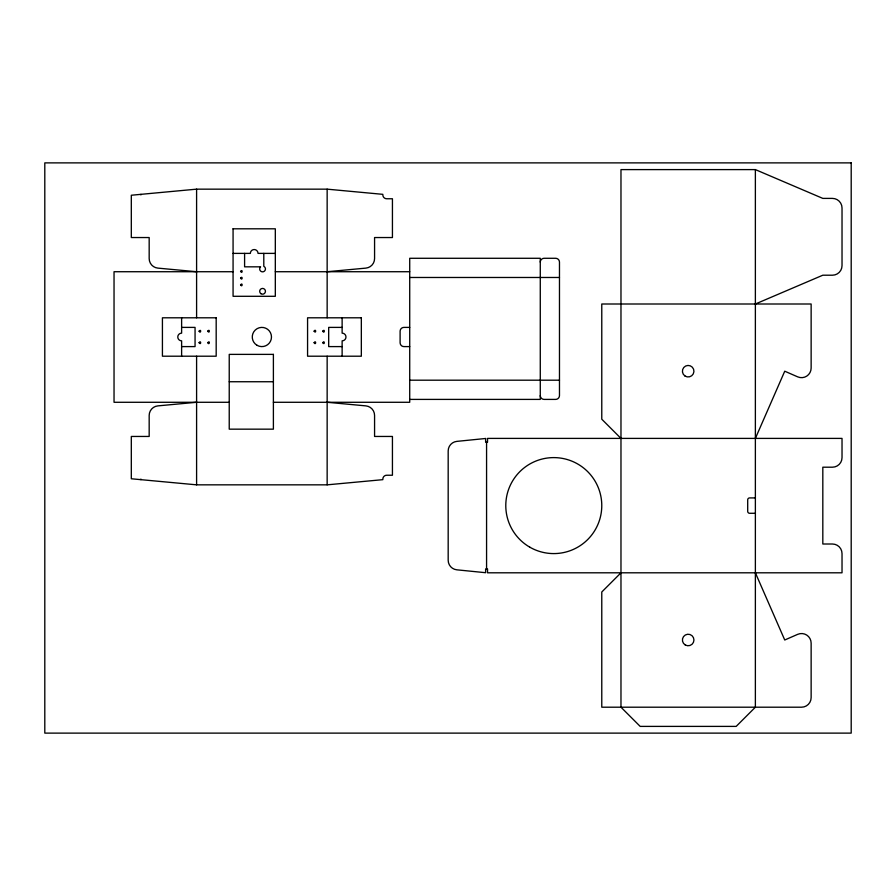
<?xml version="1.0" encoding="UTF-8"?>
<svg xmlns="http://www.w3.org/2000/svg" width="896" height="896" viewBox="0 0 896 896"><rect width="100%" height="100%" fill="white"/><g stroke="black" fill="none" stroke-linecap="round" stroke-linejoin="round"><path stroke-width="1.34" d="M755.373 438.402L784.739 371.202L797.686 376.858A9.598 9.598 0 0 0 811.138 368.066L811.138 304.002L601.776 304.002L601.776 419.205L620.973 438.402M620.973 572.802L601.776 591.998L601.776 707.202L801.528 707.202A9.598 9.598 0 0 0 811.138 697.603L811.138 643.138A9.598 9.598 0 0 0 797.686 634.346L784.739 640.002L755.373 572.802M755.373 304.002L822.819 275.206L832.418 275.206A9.598 9.598 0 0 0 842.027 265.597L842.027 207.995A9.598 9.598 0 0 0 832.418 198.397L822.819 198.397L755.373 169.602L620.973 169.602L620.973 707.202L640.181 726.398L736.176 726.398L755.373 707.202L755.373 169.602M327.152 271.723L365.87 268.117A9.598 9.598 0 0 0 374.573 258.563L374.573 237.541L392.437 237.541L392.437 198.755L386.669 198.755A3.842 3.842 0 0 1 382.838 194.925L382.838 194.342L327.152 189.157L196.594 189.157L131.309 195.238L131.309 237.541L149.173 237.541L149.173 258.563A9.598 9.598 0 0 0 157.886 268.117L196.594 271.723M196.594 402.282L157.886 405.877A9.598 9.598 0 0 0 149.173 415.442L149.173 436.453L131.309 436.453L131.309 478.766L196.594 484.837L327.152 484.837L382.838 479.662L382.838 479.08A3.842 3.842 0 0 1 386.669 475.238L392.437 475.238L392.437 436.453L374.573 436.453L374.573 415.442A9.598 9.598 0 0 0 365.87 405.877L327.152 402.282M233.005 228.805L275.318 228.805L275.318 296.296L233.072 296.296L233.072 228.805M233.072 253.389L250.354 253.389A3.842 3.842 0 0 1 254.195 249.547A3.842 3.842 0 0 1 258.037 253.389L275.318 253.389M233.072 271.723L114.038 271.723L114.038 402.282L229.23 402.282M275.318 271.723L409.718 271.723M409.718 277.48L559.474 277.48M181.619 327.398L195.059 327.398L195.059 346.595L181.619 346.595M342.126 327.398L328.686 327.398L328.686 346.595L342.126 346.595M409.718 327.398L403.95 327.398A3.842 3.842 0 0 0 400.109 331.24L400.109 342.765A3.842 3.842 0 0 0 403.95 346.595L409.718 346.595M409.718 380.195L559.474 380.195M229.23 381.741L273.392 381.741M409.718 399.403L540.277 399.403L540.277 258.283L409.718 258.283L409.718 402.282L273.392 402.282M755.373 497.918L749.616 497.918A1.915 1.915 0 0 0 747.701 499.845L747.701 511.358A1.915 1.915 0 0 0 749.616 513.285L755.373 513.285M486.573 442.243L486.573 568.96M342.126 317.8L342.126 333.155A3.842 3.842 0 0 1 345.968 336.997A3.842 3.842 0 0 1 342.126 340.838L342.126 356.205M327.152 189.157L327.152 317.8M327.152 356.205L327.152 484.837M263.794 253.389L263.794 266.347A2.878 2.878 0 0 1 264.992 270.514A2.878 2.878 0 0 1 260.702 271.152A2.878 2.878 0 0 1 260.624 266.829L244.597 266.829L244.597 253.389M196.594 189.157L196.594 317.8M196.594 356.205L196.594 484.837M181.619 317.8L181.619 333.155A3.842 3.842 0 0 0 177.778 336.997A3.842 3.842 0 0 0 181.619 340.838L181.619 356.205M140.918 194.342L140.918 194.925M140.918 479.08L140.918 479.662M540.277 262.125A3.842 3.842 0 0 1 544.118 258.283L555.632 258.283A3.842 3.842 0 0 1 559.474 262.125L559.474 395.562A3.842 3.842 0 0 1 555.632 399.403L544.118 399.403A3.842 3.842 0 0 1 540.277 395.562M199.091 331.173C200.782 334.555 201.589 328.115 199.091 331.173M199.091 342.686C201.186 345.968 201.197 339.45 199.091 342.686M207.738 331.173C209.675 334.477 210.045 327.981 207.738 331.173M207.738 342.686C209.541 346.058 210.202 339.472 207.738 342.686M240.565 271.421C242.536 274.725 242.794 268.229 240.565 271.421M240.565 278.141C242.536 281.445 242.794 274.949 240.565 278.141M240.565 284.861C242.536 288.165 242.794 281.669 240.565 284.861M314.104 331.173C316.187 334.443 316.21 327.925 314.104 331.173M314.104 342.686C316.142 346.024 316.187 339.438 314.104 342.686M322.739 331.173C324.509 334.555 325.17 328.026 322.739 331.173M322.739 342.686C324.845 345.968 324.8 339.45 322.739 342.686M485.621 438.491L456.826 441.381A9.598 9.598 0 0 0 448.179 450.923L448.179 560.269A9.598 9.598 0 0 0 456.826 569.822L485.621 572.701L485.621 568.96L487.536 568.96L487.536 572.802L842.027 572.802L842.027 553.605A9.598 9.598 0 0 0 832.418 544.006L822.819 544.006L822.819 467.197L832.418 467.197A9.598 9.598 0 0 0 842.027 457.598L842.027 438.402L487.536 438.402L487.536 442.243L485.621 442.243L485.621 438.491M851.2 162.882L44.8 162.882L44.8 733.118L851.2 733.118L851.2 162.882M216.182 317.8L162.422 317.8L162.422 356.205L216.182 356.205L216.182 317.8M361.334 317.8L307.574 317.8L307.574 356.205L361.334 356.205L361.334 317.8M273.392 354.379L229.23 354.379L229.23 429.162L273.392 429.162L273.392 354.379M529.782 547.165A48.003 48.003 0 0 0 601.776 505.602A48.003 48.003 0 0 0 529.782 464.027A48.003 48.003 0 0 0 529.782 547.165M685.294 644.986A5.757 5.757 0 0 0 693.941 640.002A5.757 5.757 0 0 0 685.294 635.006A5.757 5.757 0 0 0 685.294 644.986M684.947 375.973A5.757 5.757 0 0 0 693.918 371.616A5.757 5.757 0 0 0 685.664 366.016A5.757 5.757 0 0 0 684.947 375.973M260.949 293.686A2.878 2.878 0 0 0 265.44 291.514A2.878 2.878 0 0 0 261.307 288.714A2.878 2.878 0 0 0 260.949 293.686M257.074 345.318A9.598 9.598 0 0 0 271.477 336.997A9.598 9.598 0 0 0 257.074 328.686A9.598 9.598 0 0 0 257.074 345.318"/></g></svg>
